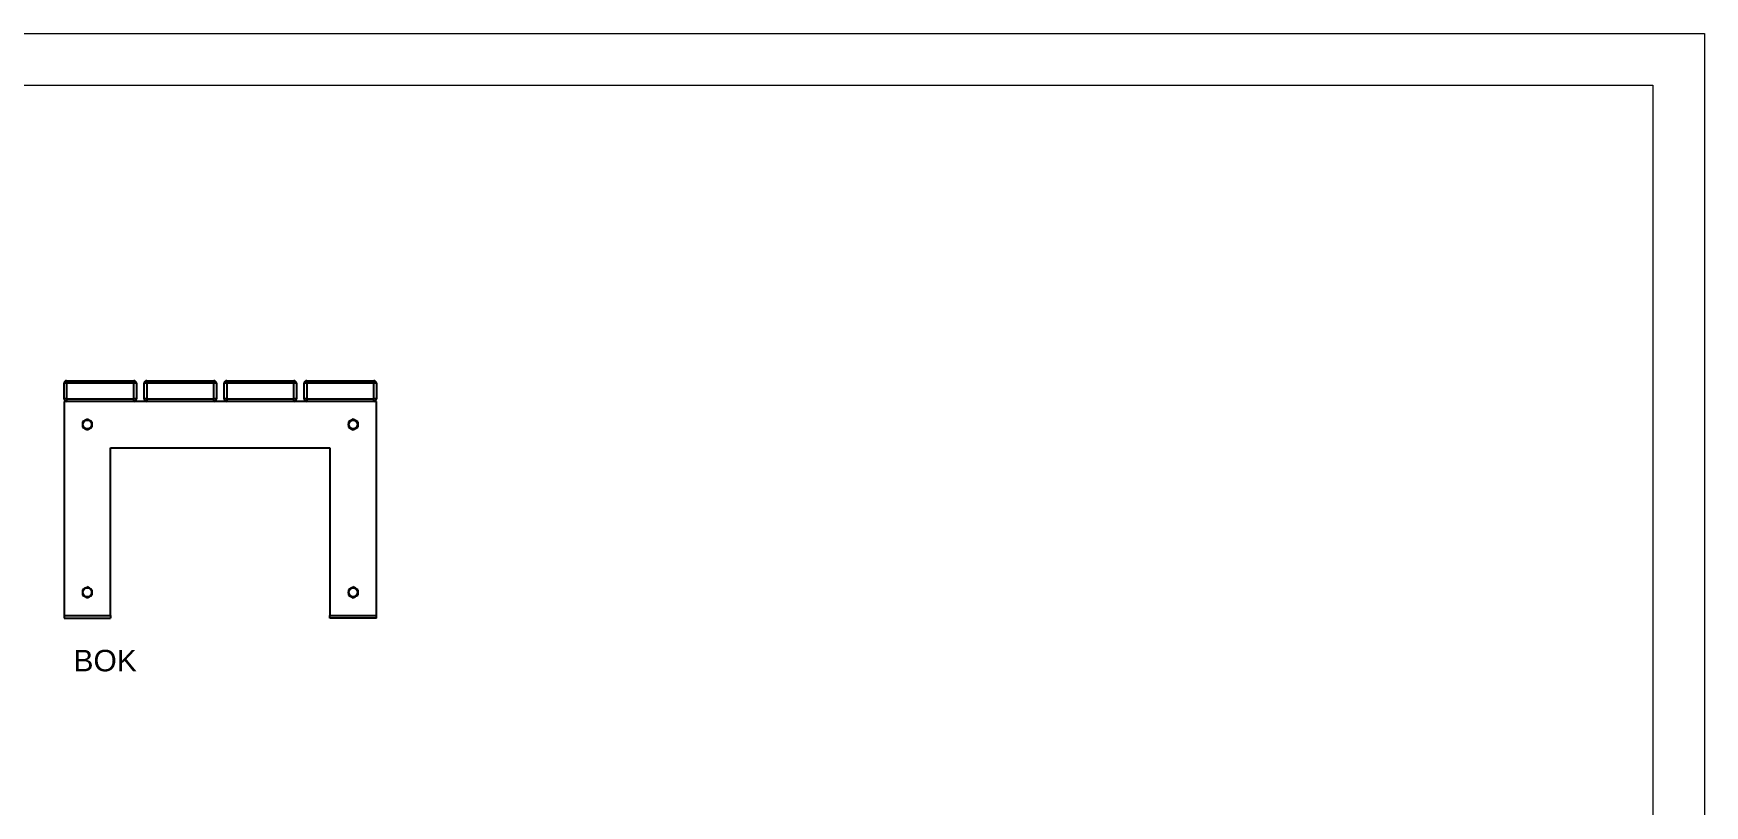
# Model space of a CAD drawing. Header units: millimetres. Extents: x 1606 to 7546, y -2104 to 2096.
# Drawn here: x 4308 to 7546, y 600 to 2096 of the extents above; entities that cross this region are included whole.
import ezdxf

# ---------------------------------------------------------------- set-up
doc = ezdxf.new("R2010")
doc.units = ezdxf.units.MM
doc.layers.add('tabelka', color=155, linetype='Continuous')
doc.layers.add('WYMIAR', color=96, linetype='Continuous')

# ---------------------------------------------------------------- blocks, each defined once
blk = doc.blocks.new('bok')
for p, q in [((881.6, 436.8), (881.6, 466.8)), ((886.6, 466.8), (881.6, 466.8)), ((886.6, 466.8), (886.6, 471.8)), ((886.6, 471.8), (1016.6, 471.8)), ((1016.6, 466.8), (886.6, 466.8)), ((886.6, 466.8), (886.6, 436.8)), ((1016.6, 471.8), (1016.6, 466.8)), ((1016.6, 436.8), (1016.6, 466.8)), ((1021.6, 466.8), (1016.6, 466.8)), ((1021.6, 466.8), (1021.6, 436.8)), ((1041.6, 466.8), (1036.6, 466.8)), ((1036.6, 436.8), (1036.6, 466.8)), ((1041.6, 466.8), (1041.6, 471.8)), ((1041.6, 471.8), (1171.6, 471.8)), ((1041.6, 466.8), (1041.6, 436.8)), ((1171.6, 466.8), (1041.6, 466.8)), ((1171.6, 471.8), (1171.6, 466.8)), ((1176.6, 466.8), (1171.6, 466.8)), ((1171.6, 436.8), (1171.6, 466.8)), ((1176.6, 466.8), (1176.6, 436.8)), ((1196.6, 466.8), (1191.6, 466.8)), ((1191.6, 436.8), (1191.6, 466.8)), ((1196.6, 466.8), (1196.6, 471.8)), ((1196.6, 471.8), (1326.6, 471.8)), ((1326.6, 466.8), (1196.6, 466.8)), ((1196.6, 466.8), (1196.6, 436.8)), ((1326.6, 471.8), (1326.6, 466.8)), ((1326.6, 436.8), (1326.6, 466.8)), ((1331.6, 466.8), (1326.6, 466.8)), ((1331.6, 466.8), (1331.6, 436.8)), ((1351.6, 466.8), (1346.6, 466.8)), ((1346.6, 436.8), (1346.6, 466.8)), ((1351.6, 466.8), (1351.6, 471.8)), ((1351.6, 471.8), (1481.6, 471.8)), ((1351.6, 466.8), (1351.6, 436.8)), ((1481.6, 466.8), (1351.6, 466.8)), ((1481.6, 471.8), (1481.6, 466.8)), ((1481.6, 436.8), (1481.6, 466.8)), ((1486.6, 466.8), (1481.6, 466.8)), ((1486.6, 466.8), (1486.6, 436.8)), ((886.6, 436.8), (881.6, 436.8)), ((886.6, 431.8), (881.6, 431.8)), ((881.6, 431.8), (881.6, 16.8)), ((886.6, 436.8), (1016.6, 436.8)), ((886.6, 436.8), (886.6, 431.8)), ((1016.6, 431.8), (886.6, 431.8)), ((1021.6, 436.8), (1016.6, 436.8)), ((1016.6, 431.8), (1016.6, 436.8)), ((1041.6, 431.8), (1016.6, 431.8)), ((1041.6, 436.8), (1036.6, 436.8)), ((1041.6, 436.8), (1171.6, 436.8)), ((1041.6, 436.8), (1041.6, 431.8)), ((1171.6, 431.8), (1041.6, 431.8)), ((1171.6, 431.8), (1171.6, 436.8)), ((1176.6, 436.8), (1171.6, 436.8)), ((1196.6, 431.8), (1171.6, 431.8)), ((1196.6, 436.8), (1191.6, 436.8)), ((1196.6, 436.8), (1196.6, 431.8)), ((1196.6, 436.8), (1326.6, 436.8)), ((1326.6, 431.8), (1196.6, 431.8)), ((1331.6, 436.8), (1326.6, 436.8)), ((1326.6, 431.8), (1326.6, 436.8)), ((1351.6, 431.8), (1326.6, 431.8)), ((1351.6, 436.8), (1346.6, 436.8)), ((1351.6, 436.8), (1351.6, 431.8)), ((1351.6, 436.8), (1481.6, 436.8)), ((1481.6, 431.8), (1351.6, 431.8)), ((1486.6, 436.8), (1481.6, 436.8)), ((1481.6, 431.8), (1481.6, 436.8)), ((1486.6, 431.8), (1481.6, 431.8)), ((1486.6, 16.8), (1486.6, 431.8)), ((971.6, 341.8), (1396.6, 341.8)), ((971.6, 16.8), (971.6, 341.8)), ((1396.6, 341.8), (1396.6, 16.8)), ((881.6, 16.8), (971.6, 16.8)), ((881.6, 16.8), (881.6, 11.8)), ((881.6, 11.8), (971.6, 11.8)), ((971.6, 16.8), (971.6, 11.8)), ((1396.6, 16.8), (1486.6, 16.8)), ((1396.6, 11.8), (1396.6, 16.8)), ((1486.6, 11.8), (1396.6, 11.8)), ((1486.6, 11.8), (1486.6, 16.8))]:
    blk.add_line(p, q)
for centre, radius in [((926.6, 386.8), 8.75), ((926.6, 386.8), 8.5), ((1441.6, 386.8), 8.75), ((1441.6, 386.8), 8.5), ((926.6, 61.8), 8.75), ((926.6, 61.8), 8.5), ((1441.6, 61.8), 8.75), ((1441.6, 61.8), 8.5)]:
    blk.add_circle(centre, radius)
for centre, radius, start, end in [((886.6, 466.8), 5, 90, 180), ((1016.6, 466.8), 5, 0, 90), ((1041.6, 466.8), 5, 90, 180), ((1171.6, 466.8), 5, 0, 90), ((1196.6, 466.8), 5, 90, 180), ((1326.6, 466.8), 5, 0, 90), ((1351.6, 466.8), 5, 90, 180), ((1481.6, 466.8), 5, 0, 90), ((886.6, 436.8), 5, 180, 270), ((1016.6, 436.8), 5, 270, 0), ((1041.6, 436.8), 5, 180, 270), ((1171.6, 436.8), 5, 270, 0), ((1196.6, 436.8), 5, 180, 270), ((1326.6, 436.8), 5, 270, 0), ((1351.6, 436.8), 5, 180, 270), ((1481.6, 436.8), 5, 270, 0), ((926.6, 386.8), 9, 120, 180), ((926.6, 386.8), 9, 60, 120), ((926.6, 386.8), 9, 0, 60), ((1441.6, 386.8), 9, 120, 180), ((1441.6, 386.8), 9, 60, 120), ((1441.6, 386.8), 9, 0, 60), ((926.6, 386.8), 9, 180, 240), ((926.6, 386.8), 9, 240, 300), ((926.6, 386.8), 9, 300, 0), ((1441.6, 386.8), 9, 180, 240), ((1441.6, 386.8), 9, 240, 300), ((1441.6, 386.8), 9, 300, 0), ((926.6, 61.8), 9, 120, 180), ((926.6, 61.8), 9, 60, 120), ((926.6, 61.8), 9, 0, 60), ((1441.6, 61.8), 9, 120, 180), ((1441.6, 61.8), 9, 60, 120), ((1441.6, 61.8), 9, 0, 60), ((926.6, 61.8), 9, 180, 240), ((926.6, 61.8), 9, 240, 300), ((926.6, 61.8), 9, 300, 0), ((1441.6, 61.8), 9, 180, 240), ((1441.6, 61.8), 9, 240, 300), ((1441.6, 61.8), 9, 300, 0)]:
    blk.add_arc(centre, radius, start, end)
for points, knots in [([(922.1, 394.6), (922, 394.5), (921.2, 394), (919.7, 393.2), (918.3, 392.4), (917.6, 392)], [0, 0, 0, 0, 0.070091, 0.530787, 1, 1, 1, 1]), ([(917.6, 392), (917.6, 390.7), (917.6, 389), (917.6, 387.2), (917.6, 386.8)], [0, 0, 0, 0, 0.745918, 1, 1, 1, 1]), ([(926.6, 397.2), (925.9, 396.7), (924.4, 395.9), (922.9, 395), (922.1, 394.6)], [0, 0, 0, 0, 0.495456, 1, 1, 1, 1]), ([(931.1, 394.6), (931, 394.6), (930.2, 395.1), (928.7, 396), (927.3, 396.8), (926.6, 397.2)], [0, 0, 0, 0, 0.070092, 0.530784, 1, 1, 1, 1]), ([(935.6, 392), (934.9, 392.4), (933.4, 393.2), (931.9, 394.1), (931.1, 394.6)], [0, 0, 0, 0, 0.495457, 1, 1, 1, 1]), ([(935.6, 392), (935.6, 390.7), (935.6, 389), (935.6, 387.2), (935.6, 386.8)], [0, 0, 0, 0, 0.745918, 1, 1, 1, 1]), ([(1437.1, 394.6), (1437, 394.5), (1436.2, 394), (1434.7, 393.2), (1433.3, 392.4), (1432.6, 392)], [0, 0, 0, 0, 0.070091, 0.530787, 1, 1, 1, 1]), ([(1432.6, 392), (1432.6, 390.7), (1432.6, 389), (1432.6, 387.2), (1432.6, 386.8)], [0, 0, 0, 0, 0.745918, 1, 1, 1, 1]), ([(1441.6, 397.2), (1440.9, 396.7), (1439.4, 395.9), (1437.9, 395), (1437.1, 394.6)], [0, 0, 0, 0, 0.495457, 1, 1, 1, 1]), ([(1446.1, 394.6), (1446, 394.6), (1445.2, 395.1), (1443.7, 396), (1442.3, 396.8), (1441.6, 397.2)], [0, 0, 0, 0, 0.070094, 0.530787, 1, 1, 1, 1]), ([(1450.6, 392), (1449.9, 392.4), (1448.4, 393.2), (1446.9, 394.1), (1446.1, 394.6)], [0, 0, 0, 0, 0.49546, 1, 1, 1, 1]), ([(1450.6, 392), (1450.6, 390.7), (1450.6, 389), (1450.6, 387.2), (1450.6, 386.8)], [0, 0, 0, 0, 0.745918, 1, 1, 1, 1]), ([(917.6, 386.8), (917.6, 385.4), (917.6, 383.7), (917.6, 382), (917.6, 381.6)], [0, 0, 0, 0, 0.7608, 1, 1, 1, 1]), ([(917.6, 381.6), (918.3, 381.1), (919.8, 380.3), (921.3, 379.4), (922.1, 379)], [0, 0, 0, 0, 0.495456, 1, 1, 1, 1]), ([(922.1, 379), (922.2, 378.9), (923, 378.4), (924.5, 377.6), (925.9, 376.8), (926.6, 376.4)], [0, 0, 0, 0, 0.070091, 0.530785, 1, 1, 1, 1]), ([(926.6, 376.4), (927.3, 376.8), (928.8, 377.6), (930.3, 378.5), (931.1, 379)], [0, 0, 0, 0, 0.495458, 1, 1, 1, 1]), ([(931.1, 379), (931.2, 379), (932, 379.5), (933.5, 380.4), (934.9, 381.2), (935.6, 381.6)], [0, 0, 0, 0, 0.070089, 0.530787, 1, 1, 1, 1]), ([(935.6, 386.8), (935.6, 385.4), (935.6, 383.7), (935.6, 382), (935.6, 381.6)], [0, 0, 0, 0, 0.7608, 1, 1, 1, 1]), ([(1432.6, 386.8), (1432.6, 385.4), (1432.6, 383.7), (1432.6, 382), (1432.6, 381.6)], [0, 0, 0, 0, 0.7608, 1, 1, 1, 1]), ([(1432.6, 381.6), (1433.3, 381.1), (1434.8, 380.3), (1436.3, 379.4), (1437.1, 379)], [0, 0, 0, 0, 0.495458, 1, 1, 1, 1]), ([(1437.1, 379), (1437.2, 378.9), (1438, 378.4), (1439.5, 377.6), (1440.9, 376.8), (1441.6, 376.4)], [0, 0, 0, 0, 0.070088, 0.530787, 1, 1, 1, 1]), ([(1441.6, 376.4), (1442.3, 376.8), (1443.8, 377.6), (1445.3, 378.5), (1446.1, 379)], [0, 0, 0, 0, 0.495453, 1, 1, 1, 1]), ([(1446.1, 379), (1446.2, 379), (1447, 379.5), (1448.5, 380.4), (1449.9, 381.2), (1450.6, 381.6)], [0, 0, 0, 0, 0.070087, 0.530787, 1, 1, 1, 1]), ([(1450.6, 386.8), (1450.6, 385.4), (1450.6, 383.7), (1450.6, 382), (1450.6, 381.6)], [0, 0, 0, 0, 0.7608, 1, 1, 1, 1]), ([(922.1, 69.6), (922, 69.5), (921.2, 69), (919.7, 68.2), (918.3, 67.4), (917.6, 67)], [0, 0, 0, 0, 0.070092, 0.530787, 1, 1, 1, 1]), ([(917.6, 67), (917.6, 65.7), (917.6, 64), (917.6, 62.2), (917.6, 61.8)], [0, 0, 0, 0, 0.7459208, 1, 1, 1, 1]), ([(926.6, 72.2), (925.9, 71.7), (924.4, 70.9), (922.9, 70), (922.1, 69.6)], [0, 0, 0, 0, 0.495457, 1, 1, 1, 1]), ([(931.1, 69.6), (931, 69.6), (930.2, 70.1), (928.7, 71), (927.3, 71.8), (926.6, 72.2)], [0, 0, 0, 0, 0.07009, 0.530784, 1, 1, 1, 1]), ([(935.6, 67), (934.9, 67.4), (933.4, 68.2), (931.9, 69.1), (931.1, 69.6)], [0, 0, 0, 0, 0.495456, 1, 1, 1, 1]), ([(935.6, 67), (935.6, 65.7), (935.6, 64), (935.6, 62.2), (935.6, 61.8)], [0, 0, 0, 0, 0.7459208, 1, 1, 1, 1]), ([(1437.1, 69.6), (1437, 69.5), (1436.2, 69), (1434.7, 68.2), (1433.3, 67.4), (1432.6, 67)], [0, 0, 0, 0, 0.070092, 0.530787, 1, 1, 1, 1]), ([(1432.6, 67), (1432.6, 65.7), (1432.6, 64), (1432.6, 62.2), (1432.6, 61.8)], [0, 0, 0, 0, 0.7459208, 1, 1, 1, 1]), ([(1441.6, 72.2), (1440.9, 71.7), (1439.4, 70.9), (1437.9, 70), (1437.1, 69.6)], [0, 0, 0, 0, 0.495458, 1, 1, 1, 1]), ([(1446.1, 69.6), (1446, 69.6), (1445.2, 70.1), (1443.7, 71), (1442.3, 71.8), (1441.6, 72.2)], [0, 0, 0, 0, 0.070092, 0.530787, 1, 1, 1, 1]), ([(1450.6, 67), (1449.9, 67.4), (1448.4, 68.2), (1446.9, 69.1), (1446.1, 69.6)], [0, 0, 0, 0, 0.495458, 1, 1, 1, 1]), ([(1450.6, 67), (1450.6, 65.7), (1450.6, 64), (1450.6, 62.2), (1450.6, 61.8)], [0, 0, 0, 0, 0.7459208, 1, 1, 1, 1]), ([(917.6, 61.8), (917.6, 60.4), (917.6, 58.7), (917.6, 57), (917.6, 56.6)], [0, 0, 0, 0, 0.760802, 1, 1, 1, 1]), ([(917.6, 56.6), (918.3, 56.1), (919.8, 55.3), (921.3, 54.4), (922.1, 54)], [0, 0, 0, 0, 0.495456, 1, 1, 1, 1]), ([(922.1, 54), (922.2, 53.9), (923, 53.4), (924.5, 52.6), (925.9, 51.8), (926.6, 51.4)], [0, 0, 0, 0, 0.07009, 0.530785, 1, 1, 1, 1]), ([(926.6, 51.4), (927.3, 51.8), (928.8, 52.6), (930.3, 53.5), (931.1, 54)], [0, 0, 0, 0, 0.495458, 1, 1, 1, 1]), ([(931.1, 54), (931.2, 54), (932, 54.5), (933.5, 55.4), (934.9, 56.2), (935.6, 56.6)], [0, 0, 0, 0, 0.07009, 0.530787, 1, 1, 1, 1]), ([(935.6, 61.8), (935.6, 60.4), (935.6, 58.7), (935.6, 57), (935.6, 56.6)], [0, 0, 0, 0, 0.760802, 1, 1, 1, 1]), ([(1432.6, 61.8), (1432.6, 60.4), (1432.6, 58.7), (1432.6, 57), (1432.6, 56.6)], [0, 0, 0, 0, 0.760802, 1, 1, 1, 1]), ([(1432.6, 56.6), (1433.3, 56.1), (1434.8, 55.3), (1436.3, 54.4), (1437.1, 54)], [0, 0, 0, 0, 0.495458, 1, 1, 1, 1]), ([(1437.1, 54), (1437.2, 53.9), (1438, 53.4), (1439.5, 52.6), (1440.9, 51.8), (1441.6, 51.4)], [0, 0, 0, 0, 0.0700873, 0.5307866, 1, 1, 1, 1]), ([(1441.6, 51.4), (1442.3, 51.8), (1443.8, 52.6), (1445.3, 53.5), (1446.1, 54)], [0, 0, 0, 0, 0.495453, 1, 1, 1, 1]), ([(1446.1, 54), (1446.2, 54), (1447, 54.5), (1448.5, 55.4), (1449.9, 56.2), (1450.6, 56.6)], [0, 0, 0, 0, 0.0700873, 0.5307866, 1, 1, 1, 1]), ([(1450.6, 61.8), (1450.6, 60.4), (1450.6, 58.7), (1450.6, 57), (1450.6, 56.6)], [0, 0, 0, 0, 0.760802, 1, 1, 1, 1])]:
    blk.add_open_spline(points, degree=3, knots=knots)

msp = doc.modelspace()

# ---------------------------------------------------------------- linework, layer by layer
at = {"layer": 'tabelka', "lineweight": 5}
for points in [[(1605.67, 2095.84), (7545.67, 2095.84), (7545.67, -2104.16), (1605.67, -2104.16)], [(1705.67, 1995.84), (7445.67, 1995.84), (7445.67, -2004.16), (1705.67, -2004.16)]]:
    msp.add_lwpolyline(points, close=True, dxfattribs=at)

# ---------------------------------------------------------------- block references
msp.add_blockref('bok', (3486.1, 951.37))

# ---------------------------------------------------------------- texts
at = {"layer": 'WYMIAR', "insert": (4385.87, 901.77), "char_height": 41.5951, "width": 196.5247, "attachment_point": 1}
msp.add_mtext('{\\f@Arial Unicode MS|b0|i0|c238|p34;BOK}', dxfattribs=at)

doc.saveas('drawing.dxf')
